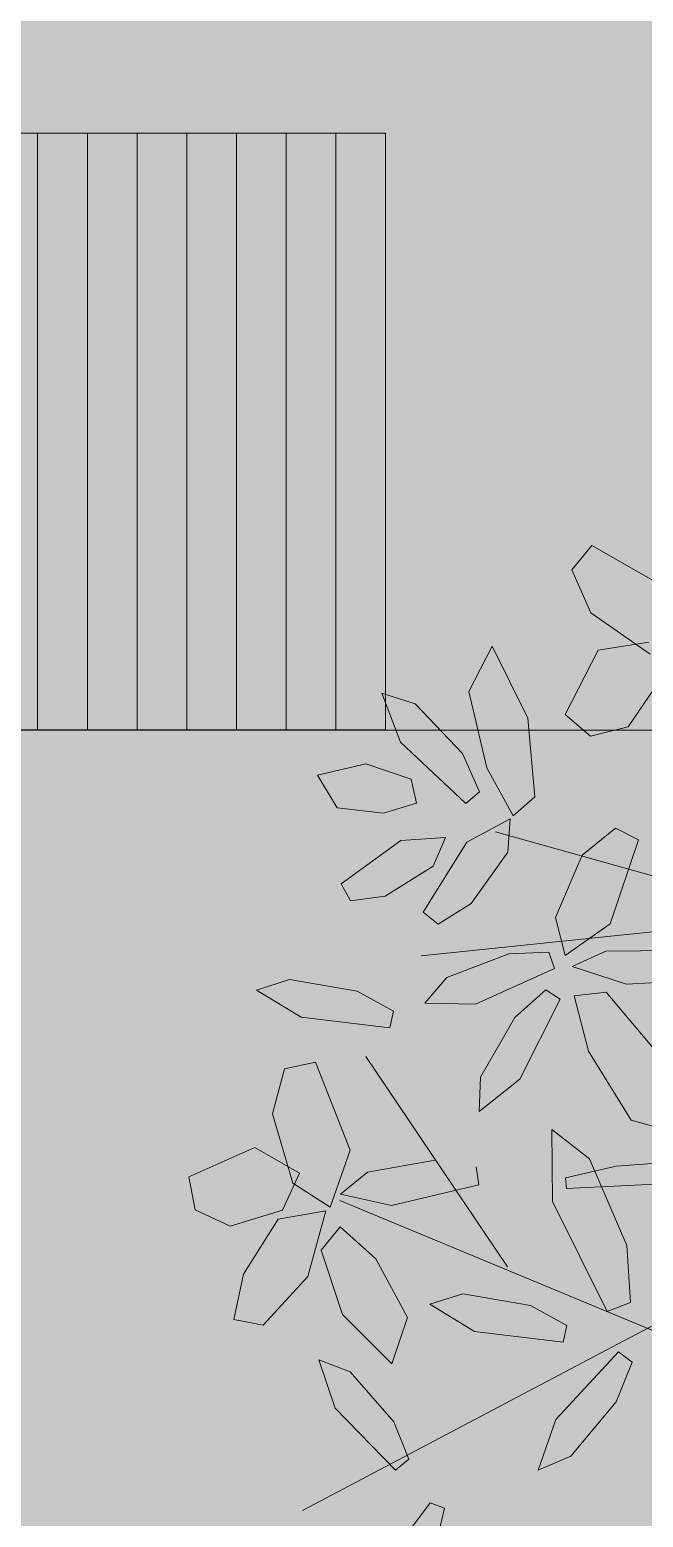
# Model space of a CAD drawing. Header units: metres. Extents: x 349703 to 349913, y 9282546 to 9282694.
# Drawn here: x 349808.1 to 349808.717, y 9282620.98 to 9282622.476 of the extents above; entities that cross this region are included whole.
import ezdxf

# ---------------------------------------------------------------- set-up
doc = ezdxf.new("R2010")
doc.units = ezdxf.units.M
doc.header["$LTSCALE"] = 0.25
doc.layers.add('AREA-VERDE', color=3, linetype='CONTINUOUS', lineweight=9)
doc.layers.add('ARQ-FONDO', color=253, linetype='CONTINUOUS', lineweight=9)

# ---------------------------------------------------------------- blocks, each defined once
blk = doc.blocks.new('ARR2')
at = {"layer": 'ARQ-FONDO', "lineweight": 5}
for p, q in [((2739.8586, 1215.4962), (2739.8296, 1215.4607)), ((2739.9781, 1215.4281), (2739.8586, 1215.4962)), ((2739.8296, 1215.4607), (2739.8571, 1215.3984)), ((2739.8571, 1215.3984), (2739.9431, 1215.3383)), ((2739.7133, 1215.35), (2739.6795, 1215.2841)), ((2739.7653, 1215.2453), (2739.7133, 1215.35)), ((2739.8676, 1215.3444), (2739.8196, 1215.2508)), ((2739.9413, 1215.356), (2739.8676, 1215.3444)), ((2739.9112, 1215.2329), (2739.9561, 1215.2983)), ((2739.5532, 1215.2819), (2739.5802, 1215.2105)), ((2739.6016, 1215.2664), (2739.5532, 1215.2819)), ((2739.6795, 1215.2841), (2739.7057, 1215.1732)), ((2739.6704, 1215.1939), (2739.6016, 1215.2664)), ((2739.7758, 1215.1308), (2739.7653, 1215.2453)), ((2739.8196, 1215.2508), (2739.8566, 1215.2193)), ((2739.8566, 1215.2193), (2739.9112, 1215.2329)), ((2739.5802, 1215.2105), (2739.675, 1215.1212)), ((2739.6949, 1215.1385), (2739.6704, 1215.1939)), ((2739.53, 1215.179), (2739.4596, 1215.1626)), ((2739.5959, 1215.1565), (2739.53, 1215.179)), ((2739.7057, 1215.1732), (2739.7441, 1215.1036)), ((2739.4596, 1215.1626), (2739.4881, 1215.1152)), ((2739.6034, 1215.1216), (2739.5959, 1215.1565)), ((2739.5557, 1215.1074), (2739.6034, 1215.1216)), ((2739.675, 1215.1212), (2739.6949, 1215.1385)), ((2739.7441, 1215.1036), (2739.7758, 1215.1308)), ((2739.4881, 1215.1152), (2739.5557, 1215.1074)), ((2739.7396, 1215.0992), (2739.6768, 1215.065)), ((2740.9134, 1214.7457), (2739.7186, 1215.0803)), ((2739.7365, 1215.0507), (2739.7396, 1215.0992)), ((2739.8927, 1215.0854), (2739.8445, 1215.0461)), ((2739.9262, 1215.0684), (2739.8927, 1215.0854)), ((2739.5805, 1215.0678), (2739.4939, 1215.0044)), ((2739.6455, 1215.0719), (2739.5805, 1215.0678)), ((2739.6768, 1215.065), (2739.6133, 1214.9633)), ((2739.6277, 1215.0303), (2739.6455, 1215.0719)), ((2739.885, 1214.9464), (2739.9262, 1215.0684)), ((2739.6829, 1214.976), (2739.7365, 1215.0507)), ((2739.8445, 1215.0461), (2739.8056, 1214.9557)), ((2739.558, 1214.9867), (2739.6277, 1215.0303)), ((2739.4939, 1215.0044), (2739.5073, 1214.9801)), ((2739.5073, 1214.9801), (2739.558, 1214.9867)), ((2739.6351, 1214.946), (2739.6829, 1214.976)), ((2740.1478, 1214.9555), (2739.6101, 1214.8999)), ((2739.6133, 1214.9633), (2739.6351, 1214.946)), ((2739.8056, 1214.9557), (2739.8197, 1214.9006)), ((2739.8197, 1214.9006), (2739.885, 1214.9464)), ((2739.879, 1214.9068), (2739.8301, 1214.8844)), ((2739.9901, 1214.9079), (2739.879, 1214.9068)), ((2739.7376, 1214.9031), (2739.6474, 1214.8683)), ((2739.7961, 1214.9051), (2739.7376, 1214.9031)), ((2739.804, 1214.8814), (2739.7961, 1214.9051)), ((2739.8301, 1214.8844), (2739.9091, 1214.8588)), ((2739.4186, 1214.8655), (2739.3709, 1214.8502)), ((2739.5171, 1214.8484), (2739.4186, 1214.8655)), ((2739.6474, 1214.8683), (2739.6156, 1214.8313)), ((2739.6893, 1214.8297), (2739.804, 1214.8814)), ((2739.9091, 1214.8588), (2740.0534, 1214.8668)), ((2739.3709, 1214.8502), (2739.4356, 1214.8106)), ((2739.5701, 1214.8197), (2739.5171, 1214.8484)), ((2739.7915, 1214.8504), (2739.7464, 1214.8104)), ((2739.8126, 1214.837), (2739.7915, 1214.8504)), ((2739.833, 1214.842), (2739.8791, 1214.847)), ((2739.8538, 1214.7616), (2739.833, 1214.842)), ((2739.8791, 1214.847), (2739.9563, 1214.7558)), ((2739.5648, 1214.7953), (2739.5701, 1214.8197)), ((2739.6156, 1214.8313), (2739.6893, 1214.8297)), ((2739.754, 1214.7209), (2739.8126, 1214.837)), ((2739.4356, 1214.8106), (2739.5648, 1214.7953)), ((2739.7464, 1214.8104), (2739.6966, 1214.7238)), ((2739.9155, 1214.661), (2739.8538, 1214.7616)), ((2739.4116, 1214.7359), (2739.3941, 1214.6702)), ((2739.4565, 1214.7454), (2739.4116, 1214.7359)), ((2739.5069, 1214.6174), (2739.4565, 1214.7454)), ((2739.7357, 1214.4481), (2739.5297, 1214.7537)), ((2739.6966, 1214.7238), (2739.6946, 1214.6737)), ((2739.6946, 1214.6737), (2739.754, 1214.7209)), ((2739.3941, 1214.6702), (2739.4234, 1214.5694)), ((2739.8002, 1214.6476), (2739.8013, 1214.543)), ((2739.8551, 1214.6047), (2739.8002, 1214.6476)), ((2739.9924, 1214.6394), (2739.9155, 1214.661)), ((2739.3684, 1214.6215), (2739.2724, 1214.5786)), ((2739.4331, 1214.5843), (2739.3684, 1214.6215)), ((2739.4777, 1214.5345), (2739.5069, 1214.6174)), ((2739.6307, 1214.6032), (2739.5323, 1214.5855)), ((2739.9093, 1214.4789), (2739.8551, 1214.6047)), ((2739.8937, 1214.5944), (2740.0221, 1214.604)), ((2739.4085, 1214.5301), (2739.4331, 1214.5843)), ((2739.5323, 1214.5855), (2739.4928, 1214.5535)), ((2739.6939, 1214.5672), (2739.6904, 1214.5933)), ((2739.8203, 1214.5771), (2739.8937, 1214.5944)), ((2739.2724, 1214.5786), (2739.2815, 1214.5308)), ((2739.4234, 1214.5694), (2739.4777, 1214.5345)), ((2739.5673, 1214.5369), (2739.6939, 1214.5672)), ((2739.8217, 1214.5619), (2739.8203, 1214.5771)), ((2739.9888, 1214.5701), (2739.8217, 1214.5619)), ((2740.2945, 1214.2111), (2739.492, 1214.5443)), ((2739.4928, 1214.5535), (2739.5673, 1214.5369)), ((2739.8013, 1214.543), (2739.8809, 1214.3833)), ((2739.2815, 1214.5308), (2739.3325, 1214.5073)), ((2739.3325, 1214.5073), (2739.4085, 1214.5301)), ((2739.4023, 1214.5175), (2739.352, 1214.4375)), ((2739.4714, 1214.5293), (2739.4023, 1214.5175)), ((2739.4456, 1214.434), (2739.4714, 1214.5293)), ((2739.4925, 1214.506), (2739.4649, 1214.4724)), ((2739.5442, 1214.4597), (2739.4925, 1214.506)), ((2739.9147, 1214.3961), (2739.9093, 1214.4789)), ((2739.4649, 1214.4724), (2739.4959, 1214.3786)), ((2739.5906, 1214.3743), (2739.5442, 1214.4597)), ((2739.352, 1214.4375), (2739.338, 1214.3714)), ((2739.3805, 1214.3634), (2739.4456, 1214.434)), ((2739.6708, 1214.4087), (2739.6231, 1214.3935)), ((2739.7693, 1214.3916), (2739.6708, 1214.4087)), ((2739.6231, 1214.3935), (2739.6878, 1214.3539)), ((2739.8223, 1214.3629), (2739.7693, 1214.3916)), ((2739.8809, 1214.3833), (2739.9147, 1214.3961)), ((2739.338, 1214.3714), (2739.3805, 1214.3634)), ((2739.9655, 1214.3726), (2739.4378, 1214.0937)), ((2739.4959, 1214.3786), (2739.5677, 1214.307)), ((2739.5677, 1214.307), (2739.5906, 1214.3743)), ((2739.6878, 1214.3539), (2739.817, 1214.3385)), ((2739.817, 1214.3385), (2739.8223, 1214.3629)), ((2739.8059, 1214.2262), (2739.8972, 1214.3245)), ((2739.8972, 1214.3245), (2739.917, 1214.3092)), ((2739.4613, 1214.3126), (2739.4851, 1214.2428)), ((2739.5071, 1214.2954), (2739.4613, 1214.3126)), ((2739.917, 1214.3092), (2739.8939, 1214.2517)), ((2739.5706, 1214.2225), (2739.5071, 1214.2954)), ((2739.4851, 1214.2428), (2739.573, 1214.1527)), ((2739.8939, 1214.2517), (2739.8278, 1214.1726)), ((2739.5925, 1214.1683), (2739.5706, 1214.2225)), ((2739.7806, 1214.1524), (2739.8059, 1214.2262)), ((2739.8278, 1214.1726), (2739.7806, 1214.1524)), ((2739.573, 1214.1527), (2739.5925, 1214.1683)), ((2739.6232, 1214.1048), (2739.5933, 1214.0649)), ((2739.6192, 1213.9933), (2739.6442, 1214.0974)), ((2739.6442, 1214.0974), (2739.6232, 1214.1048))]:
    blk.add_line(p, q, dxfattribs=at)
blk = doc.blocks.new('BANCA PATIOS')
at = {"layer": 'ARQ-FONDO', "flags": 128}
for points in [[(348211.5858, 9282636.8534), (348213.5858, 9282636.8534), (348213.5858, 9282637.4534), (348211.5858, 9282637.4534), (348211.5858, 9282636.8534)], [(348211.6358, 9282637.4534), (348211.6358, 9282636.8534)], [(348211.6858, 9282637.4534), (348211.6858, 9282636.8534)], [(348211.7358, 9282637.4534), (348211.7358, 9282636.8534)], [(348211.7858, 9282637.4534), (348211.7858, 9282636.8534)], [(348211.8358, 9282637.4534), (348211.8358, 9282636.8534)], [(348211.8858, 9282637.4534), (348211.8858, 9282636.8534)], [(348211.9358, 9282637.4534), (348211.9358, 9282636.8534)]]:
    blk.add_lwpolyline(points, dxfattribs=at)

msp = doc.modelspace()

# ---------------------------------------------------------------- hatches: boundary and pattern name
at = {"layer": 'AREA-VERDE', "lineweight": 0, "true_color": 0xc4e4b2, "transparency": 33554687}
h = msp.add_hatch(color=3, dxfattribs=at)
h.dxf.hatch_style = 1
h.paths.add_polyline_path([(349810.3413, 9282626.7246), (349798.276, 9282626.717), (349798.276, 9282620.7718), (349810.3413, 9282620.7795)])
h.paths.add_polyline_path([(349799.276, 9282625.717), (349809.6931, 9282625.717), (349809.6931, 9282621.7718), (349799.276, 9282621.7718)], flags=16)
at = {"layer": 'AREA-VERDE', "lineweight": 0, "true_color": 0xc4e4b2, "transparency": 33554610}
h = msp.add_hatch(color=3, dxfattribs=at)
h.dxf.hatch_style = 1
h.paths.add_polyline_path([(349809.6931, 9282625.717), (349799.276, 9282625.717), (349799.276, 9282621.7718), (349809.6931, 9282621.7718)])

# ---------------------------------------------------------------- linework, layer by layer
at = {"layer": 'ARQ-FONDO'}
msp.add_lwpolyline([(349799.276, 9282625.717), (349809.6931, 9282625.717), (349809.6931, 9282621.7718), (349799.276, 9282621.7718)], close=True, dxfattribs=at)

# ---------------------------------------------------------------- block references
at = {"layer": 'ARQ-FONDO', "rotation": 180}
msp.add_blockref('BANCA PATIOS', (698020.0433, 18565259.2253), dxfattribs=at)
at = {"layer": 'ARQ-FONDO', "xscale": 0.6917913537138002, "yscale": 0.6917913537138002, "zscale": 0.6917913537138002}
msp.add_blockref('ARR2', (347913.2547, 9281781.0875, -25514.15), dxfattribs=at)

doc.saveas('drawing.dxf')
